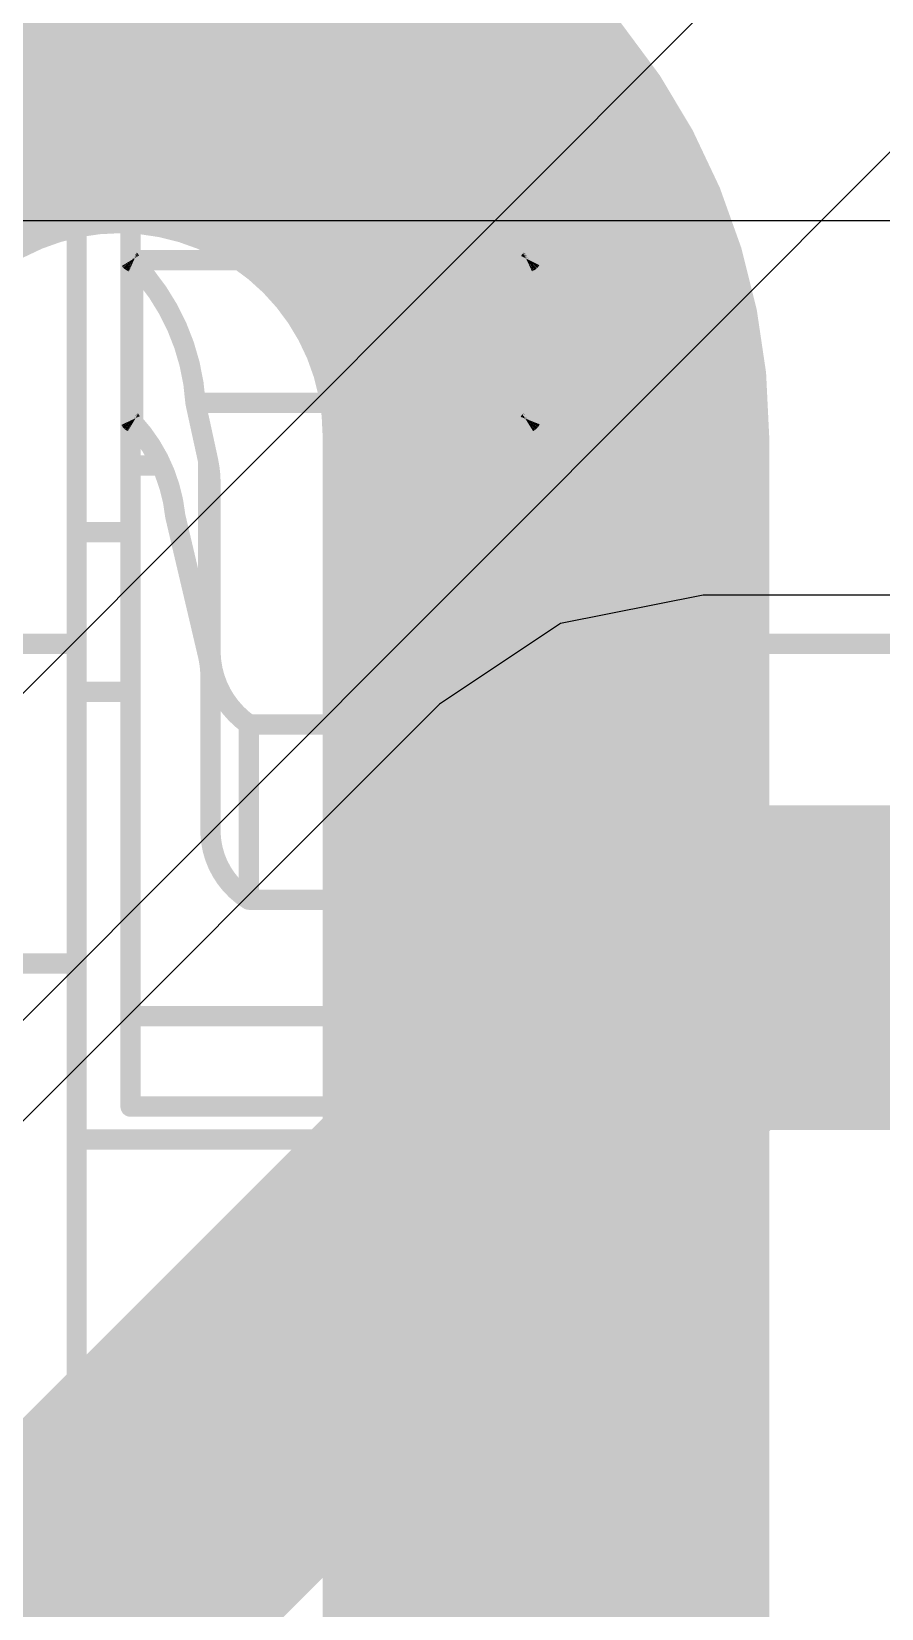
# Model space of a CAD drawing. Header units: inches. Extents: x -6 to 5433, y -4 to 5447.
# Drawn here: x 21.093 to 21.625, y 28.922 to 29.908 of the extents above; entities that cross this region are included whole.
import ezdxf

# ---------------------------------------------------------------- set-up
doc = ezdxf.new("R2010")
doc.units = ezdxf.units.IN
for name, color, linetype in [('Bottom Layer', 5, 'Continuous'), ('Ground', 16, 'Continuous'), ('Mechanical 4', 56, 'Continuous'), ('Top Solder', 216, 'Continuous')]:
    doc.layers.add(name, color=color, linetype=linetype)

# ---------------------------------------------------------------- blocks, each defined once
blk = doc.blocks.new('WQFN_30_EP_2_5_4_5__43')
at = {"layer": 'Top Solder'}
for p in [(1.03027734, -1.94596512), (0.6841413799999999, -2.49757184)]:
    blk.add_line(p, (-5421.17972658, -5430.60739378), dxfattribs=at)

msp = doc.modelspace()

# ---------------------------------------------------------------- linework, layer by layer
at = {"layer": 'Bottom Layer'}
for points in [[(20.42418064, 29.65487592, 0.2794, 0.2794, -0.9999999999999999), (21.87198064, 29.65487592, 0.2794, 0.2794, 0)], [(20.88138064, 29.65487592, 0.2794, 0.2794, -0.9999999999999999), (21.41478064, 29.65487592, 0.2794, 0.2794, 0)], [(21.41478064, 27.97254248, 0.2794, 0.2794, 0), (21.41478064, 29.65487592, 0.2794, 0.2794, 0)]]:
    msp.add_lwpolyline(points, format="xyseb", dxfattribs=at)
msp.add_lwpolyline([(21.34493064, 29.65487592, 0.1397, 0.1397, 1), (21.48463064, 29.65487592, 0.1397, 0.1397, 1)], format="xyseb", close=True, dxfattribs=at)
msp.add_lwpolyline([(21.34493064, 29.65487592, 0.1397, 0.1397, 1), (21.48463064, 29.65487592, 0.1397, 0.1397, 1)], format="xyseb", close=True, dxfattribs=at)
at = {"layer": 'Ground'}
for p, q in [((20.44022074, 29.7897677), (23.57726044, 29.7897677)), ((21.5130888, 29.55551366), (21.42389416, 29.53777176)), ((26.68933448, 29.55551366), (21.5130888, 29.55551366)), ((21.42389416, 29.53777176), (21.34827836, 29.48724862)), ((21.34827836, 29.48724862), (18.32078886, 26.45975658))]:
    msp.add_line(p, q, dxfattribs=at)
for points in [[(18.4855993, 26.29494614, 0.2032, 0.2032, 0), (21.5130888, 29.32243564, 0.2032, 0.2032, 0)], [(21.5130888, 29.32243564, 0.2032, 0.2032, 0), (26.78587734, 29.32243564, 0.2032, 0.2032, 0)]]:
    msp.add_lwpolyline(points, format="xyseb", dxfattribs=at)
msp.add_lwpolyline([(21.4622888, 29.32243564, 0.1016, 0.1016, 1), (21.5638888, 29.32243564, 0.1016, 0.1016, 1)], format="xyseb", close=True, dxfattribs=at)
msp.add_lwpolyline([(21.4622888, 29.32243564, 0.1016, 0.1016, 1), (21.5638888, 29.32243564, 0.1016, 0.1016, 1)], format="xyseb", close=True, dxfattribs=at)
at = {"layer": 'Mechanical 4'}
for points in [[(21.1211541, 29.84294514, 0.0127, 0.0127, 0), (21.4386541, 29.84294514, 0.0127, 0.0127, 0)], [(21.1211541, 29.0549457, 0.0127, 0.0127, 0), (21.1211541, 29.84294514, 0.0127, 0.0127, 0)], [(21.15490562, 29.23548127999999, 0.0127, 0.0127, 0), (21.15490562, 29.84294514, 0.0127, 0.0127, 0)], [(21.40490512, 29.23548127999999, 0.0127, 0.0127, 0), (21.40490512, 29.84294514, 0.0127, 0.0127, 0)], [(21.4386541, 29.0549457, 0.0127, 0.0127, 0), (21.4386541, 29.84294514, 0.0127, 0.0127, 0)], [(21.1549996, 29.764609, 0.0127, 0.0127, -0.03260548540525914), (21.15490308, 29.76474616, 0.0127, 0.0127, 0)], [(21.15490562, 29.76494682, 0.0127, 0.0127, 0), (21.40490512, 29.76494682, 0.0127, 0.0127, 0)], [(21.15507072, 29.76453788, 0.0127, 0.0127, -0.02828759394028447), (21.15500214, 29.764609, 0.0127, 0.0127, 0)], [(21.1551647, 29.76445914, 0.0127, 0.0127, -0.02675080185244211), (21.15507072, 29.76453788, 0.0127, 0.0127, 0)], [(21.15528916, 29.76437278, 0.0127, 0.0127, -0.02199381122348185), (21.1551647, 29.76445914, 0.0127, 0.0127, 0)], [(21.1554568, 29.76427626, 0.0127, 0.0127, -0.01668692769579511), (21.15528916, 29.76437278, 0.0127, 0.0127, 0)], [(21.15566, 29.76416958, 0.0127, 0.0127, -0.009375562097498479), (21.15545426, 29.76427626, 0.0127, 0.0127, 0)], [(21.15589876, 29.76405528, 0.0127, 0.0127, -0.005205298959244391), (21.15566, 29.76416704, 0.0127, 0.0127, 0)], [(21.15589876, 29.76405528, 0.0127, 0.0127, 0), (21.1561553, 29.7639359, 0.0127, 0.0127, 0)], [(21.1561553, 29.7639359, 0.0127, 0.0127, 0), (21.15642454, 29.76381652, 0.0127, 0.0127, 0)], [(21.15642454, 29.66343572, 0.0127, 0.0127, 0), (21.15642454, 29.76381652, 0.0127, 0.0127, 0)], [(21.15642454, 29.76381652, 0.0127, 0.0127, -0.1798941776662689), (21.19553292, 29.67571154, 0.0127, 0.0127, 0)], [(21.36427782, 29.67571154, 0.0127, 0.0127, -0.1798941776662689), (21.4033862, 29.76381652, 0.0127, 0.0127, 0)], [(21.4033862, 29.76381652, 0.0127, 0.0127, 0), (21.40389674, 29.76405274, 0.0127, 0.0127, 0)], [(21.4033862, 29.66343572, 0.0127, 0.0127, 0), (21.4033862, 29.76381652, 0.0127, 0.0127, 0)], [(21.40389674, 29.76405274, 0.0127, 0.0127, 0), (21.40413296, 29.7641645, 0.0127, 0.0127, 0)], [(21.40434378, 29.76427118, 0.0127, 0.0127, -0.007070259481709167), (21.40413296, 29.7641645, 0.0127, 0.0127, 0)], [(21.40451904, 29.76437024, 0.0127, 0.0127, -0.01220881845897027), (21.40434124, 29.76427118, 0.0127, 0.0127, 0)], [(21.40466128, 29.76446168, 0.0127, 0.0127, -0.022619829996486), (21.40452158, 29.76437024, 0.0127, 0.0127, 0)], [(21.4047578, 29.76454042, 0.0127, 0.0127, -0.03188108956236898), (21.40465874, 29.76446168, 0.0127, 0.0127, 0)], [(21.40482384, 29.76461408, 0.0127, 0.0127, -0.03744577985769901), (21.4047578, 29.76454042, 0.0127, 0.0127, 0)], [(21.40486956, 29.76468012, 0.0127, 0.0127, -0.03268866428849267), (21.40482384, 29.76461154, 0.0127, 0.0127, 0)], [(21.40490258, 29.76474616, 0.0127, 0.0127, -0.01323434511628403), (21.40486702, 29.76468012, 0.0127, 0.0127, 0)], [(21.19553292, 29.67571154, 0.0127, 0.0127, 0), (21.36427782, 29.67571154, 0.0127, 0.0127, 0)], [(21.19553292, 29.67571154, 0.0127, 0.0127, 0), (21.2033866, 29.6396156, 0.0127, 0.0127, 0)], [(21.35642414, 29.6396156, 0.0127, 0.0127, 0), (21.36427782, 29.67571154, 0.0127, 0.0127, 0)], [(21.15500214, 29.6644949, 0.0127, 0.0127, -0.02859692933788503), (21.15490308, 29.66467777999999, 0.0127, 0.0127, 0)], [(21.1551647, 29.66429678, 0.0127, 0.0127, -0.05432141874115744), (21.15500468, 29.66449744, 0.0127, 0.0127, 0)], [(21.15528916, 29.6641774, 0.0127, 0.0127, -0.02338615141672713), (21.1551647, 29.66429424, 0.0127, 0.0127, 0)], [(21.15545426, 29.66405294, 0.0127, 0.0127, -0.01856230599861982), (21.15528916, 29.66417994, 0.0127, 0.0127, 0)], [(21.15566, 29.66390816, 0.0127, 0.0127, -0.01073692514404766), (21.15545426, 29.6640504, 0.0127, 0.0127, 0)], [(21.15589876, 29.66375576, 0.0127, 0.0127, -0.006054831042133111), (21.15566254, 29.66390816, 0.0127, 0.0127, 0)], [(21.15589876, 29.6637583, 0.0127, 0.0127, 0), (21.1561553, 29.66359828, 0.0127, 0.0127, 0)], [(21.1561553, 29.66359828, 0.0127, 0.0127, 0), (21.15642454, 29.66343572, 0.0127, 0.0127, 0)], [(21.15642454, 29.66343826, 0.0127, 0.0127, -0.1625908253546253), (21.18286594, 29.6049446, 0.0127, 0.0127, 0)], [(21.3769448, 29.6049446, 0.0127, 0.0127, -0.1625908253546254), (21.4033862, 29.66343826, 0.0127, 0.0127, 0)], [(21.4033862, 29.66343572, 0.0127, 0.0127, 0), (21.40389674, 29.66375322, 0.0127, 0.0127, 0)], [(21.40413296, 29.66390308, 0.0127, 0.0127, -0.004820614366989909), (21.40389674, 29.66375322, 0.0127, 0.0127, 0)], [(21.40434124, 29.66404532, 0.0127, 0.0127, -0.008119958976289515), (21.40413042, 29.66390308, 0.0127, 0.0127, 0)], [(21.40451904, 29.66418248, 0.0127, 0.0127, -0.01372913845719798), (21.40434124, 29.66404786, 0.0127, 0.0127, 0)], [(21.40465874, 29.66429932, 0.0127, 0.0127, -0.02446216608179401), (21.40452158, 29.66417994, 0.0127, 0.0127, 0)], [(21.4047578, 29.664406, 0.0127, 0.0127, -0.03231853501636538), (21.40465874, 29.66429932, 0.0127, 0.0127, 0)], [(21.40482384, 29.66450252, 0.0127, 0.0127, -0.03504147988858907), (21.4047578, 29.664406, 0.0127, 0.0127, 0)], [(21.40486956, 29.66459142, 0.0127, 0.0127, -0.02840446123903899), (21.40482384, 29.66450252, 0.0127, 0.0127, 0)], [(21.40490512, 29.66467524, 0.0127, 0.0127, -0.01102179284177451), (21.40486956, 29.66458888, 0.0127, 0.0127, 0)], [(21.2033866, 29.5176575, 0.0127, 0.0127, 0), (21.2033866, 29.6396156, 0.0127, 0.0127, 0)], [(21.2033866, 29.6396156, 0.0127, 0.0127, -0.05365795323389039), (21.20490552, 29.625544, 0.0127, 0.0127, 0)], [(21.35490522, 29.625544, 0.0127, 0.0127, -0.05365795323389057), (21.35642414, 29.6396156, 0.0127, 0.0127, 0)], [(21.35642414, 29.5176575, 0.0127, 0.0127, 0), (21.35642414, 29.6396156, 0.0127, 0.0127, 0)], [(21.15490562, 29.63661078, 0.0127, 0.0127, 0), (21.173567, 29.63661078, 0.0127, 0.0127, 0)], [(21.38624374, 29.63661078, 0.0127, 0.0127, 0), (21.40490512, 29.63661078, 0.0127, 0.0127, 0)], [(21.20490552, 29.40619468, 0.0127, 0.0127, 0), (21.20490552, 29.625544, 0.0127, 0.0127, 0)], [(21.35490522, 29.40619468, 0.0127, 0.0127, 0), (21.35490522, 29.625544, 0.0127, 0.0127, 0)], [(21.1828634, 29.60494714, 0.0127, 0.0127, 0), (21.2033866, 29.5176575, 0.0127, 0.0127, 0)], [(21.35642414, 29.5176575, 0.0127, 0.0127, 0), (21.3769448, 29.60494714, 0.0127, 0.0127, 0)], [(21.1211541, 29.59494462, 0.0127, 0.0127, 0), (21.15490562, 29.59494462, 0.0127, 0.0127, 0)], [(21.40490512, 29.59494462, 0.0127, 0.0127, 0), (21.4386541, 29.59494462, 0.0127, 0.0127, 0)], [(20.8036541, 29.52494476, 0.0127, 0.0127, 0), (21.1211541, 29.52494476, 0.0127, 0.0127, 0)], [(21.4386541, 29.52494476, 0.0127, 0.0127, 0), (21.7561541, 29.52494476, 0.0127, 0.0127, 0)], [(21.2033866, 29.5176575, 0.0127, 0.0127, -0.05786387190107989), (21.20490552, 29.50463492, 0.0127, 0.0127, 0)], [(21.2289136, 29.47460704, 0.0127, 0.0127, -0.2374801051855862), (21.20490552, 29.51917896, 0.0127, 0.0127, 0)], [(21.35490522, 29.51917896, 0.0127, 0.0127, -0.2374801051860468), (21.33089714, 29.47460704, 0.0127, 0.0127, 0)], [(21.35490522, 29.50463492, 0.0127, 0.0127, -0.05786387190108001), (21.35642414, 29.5176575, 0.0127, 0.0127, 0)], [(21.1211541, 29.49494482, 0.0127, 0.0127, 0), (21.15490562, 29.49494482, 0.0127, 0.0127, 0)], [(21.40490512, 29.49494482, 0.0127, 0.0127, 0), (21.4386541, 29.49494482, 0.0127, 0.0127, 0)], [(21.22891614, 29.47460704, 0.0127, 0.0127, 0), (21.3308946, 29.47460704, 0.0127, 0.0127, 0)], [(21.22891614, 29.36494508, 0.0127, 0.0127, 0), (21.22891614, 29.47460704, 0.0127, 0.0127, 0)], [(21.3308946, 29.36494508, 0.0127, 0.0127, 0), (21.3308946, 29.47460704, 0.0127, 0.0127, 0)], [(21.2289136, 29.36494762, 0.0127, 0.0127, -0.2473774779353231), (21.20490552, 29.40619722, 0.0127, 0.0127, 0)], [(21.35490522, 29.40619722, 0.0127, 0.0127, -0.2473774779353234), (21.33089714, 29.36494762, 0.0127, 0.0127, 0)], [(21.22891614, 29.36494508, 0.0127, 0.0127, 0), (21.3308946, 29.36494508, 0.0127, 0.0127, 0)], [(20.8036541, 29.32494516, 0.0127, 0.0127, 0), (21.1211541, 29.32494516, 0.0127, 0.0127, 0)], [(21.4386541, 29.32494516, 0.0127, 0.0127, 0), (21.7561541, 29.32494516, 0.0127, 0.0127, 0)], [(21.15490562, 29.29215376, 0.0127, 0.0127, 0), (21.40490512, 29.29215376, 0.0127, 0.0127, 0)], [(21.15490562, 29.23548127999999, 0.0127, 0.0127, 0), (21.40490512, 29.23548127999999, 0.0127, 0.0127, 0)], [(21.1211541, 29.21494538, 0.0127, 0.0127, 0), (21.4386541, 29.21494538, 0.0127, 0.0127, 0)], [(21.1211541, 29.0549457, 0.0127, 0.0127, 0), (21.4386541, 29.0549457, 0.0127, 0.0127, 0)]]:
    msp.add_lwpolyline(points, format="xyseb", dxfattribs=at)
for points in [[(21.1179791, 29.84294514, 0.00635, 0.00635, 1), (21.1243291, 29.84294514, 0.00635, 0.00635, 1)], [(21.1179791, 29.84294514, 0.00635, 0.00635, 1), (21.1243291, 29.84294514, 0.00635, 0.00635, 1)], [(21.15173062, 29.84294514, 0.00635, 0.00635, 1), (21.15808062, 29.84294514, 0.00635, 0.00635, 1)], [(21.40173012, 29.84294514, 0.00635, 0.00635, 1), (21.40808012, 29.84294514, 0.00635, 0.00635, 1)], [(21.4354791, 29.84294514, 0.00635, 0.00635, 1), (21.4418291, 29.84294514, 0.00635, 0.00635, 1)], [(21.4354791, 29.84294514, 0.00635, 0.00635, 1), (21.4418291, 29.84294514, 0.00635, 0.00635, 1)], [(21.15172808, 29.76474616, 0.00635, 0.00635, 1), (21.15807808, 29.76474616, 0.00635, 0.00635, 1)], [(21.15173062, 29.76494682, 0.00635, 0.00635, 1), (21.15808062, 29.76494682, 0.00635, 0.00635, 1)], [(21.1518246, 29.764609, 0.00635, 0.00635, 1), (21.1581746, 29.764609, 0.00635, 0.00635, 1)], [(21.15182714, 29.764609, 0.00635, 0.00635, 1), (21.15817714, 29.764609, 0.00635, 0.00635, 1)], [(21.15189572, 29.76453788, 0.00635, 0.00635, 1), (21.15824572, 29.76453788, 0.00635, 0.00635, 1)], [(21.15189572, 29.76453788, 0.00635, 0.00635, 1), (21.15824572, 29.76453788, 0.00635, 0.00635, 1)], [(21.1519897, 29.76445914, 0.00635, 0.00635, 1), (21.1583397, 29.76445914, 0.00635, 0.00635, 1)], [(21.1519897, 29.76445914, 0.00635, 0.00635, 1), (21.1583397, 29.76445914, 0.00635, 0.00635, 1)], [(21.15211416, 29.76437278, 0.00635, 0.00635, 1), (21.15846416, 29.76437278, 0.00635, 0.00635, 1)], [(21.15211416, 29.76437278, 0.00635, 0.00635, 1), (21.15846416, 29.76437278, 0.00635, 0.00635, 1)], [(21.15227926, 29.76427626, 0.00635, 0.00635, 1), (21.15862926, 29.76427626, 0.00635, 0.00635, 1)], [(21.1522818, 29.76427626, 0.00635, 0.00635, 1), (21.1586318, 29.76427626, 0.00635, 0.00635, 1)], [(21.152485, 29.76416958, 0.00635, 0.00635, 1), (21.158835, 29.76416958, 0.00635, 0.00635, 1)], [(21.152485, 29.76416704, 0.00635, 0.00635, 1), (21.158835, 29.76416704, 0.00635, 0.00635, 1)], [(21.15272376, 29.76405528, 0.00635, 0.00635, 1), (21.15907376, 29.76405528, 0.00635, 0.00635, 1)], [(21.15272376, 29.76405528, 0.00635, 0.00635, 1), (21.15907376, 29.76405528, 0.00635, 0.00635, 1)], [(21.1529803, 29.7639359, 0.00635, 0.00635, 1), (21.1593303, 29.7639359, 0.00635, 0.00635, 1)], [(21.1529803, 29.7639359, 0.00635, 0.00635, 1), (21.1593303, 29.7639359, 0.00635, 0.00635, 1)], [(21.15324954, 29.76381652, 0.00635, 0.00635, 1), (21.15959954, 29.76381652, 0.00635, 0.00635, 1)], [(21.15324954, 29.76381652, 0.00635, 0.00635, 1), (21.15959954, 29.76381652, 0.00635, 0.00635, 1)], [(21.15324954, 29.76381652, 0.00635, 0.00635, 1), (21.15959954, 29.76381652, 0.00635, 0.00635, 1)], [(21.4002112, 29.76381652, 0.00635, 0.00635, 1), (21.4065612, 29.76381652, 0.00635, 0.00635, 1)], [(21.4002112, 29.76381652, 0.00635, 0.00635, 1), (21.4065612, 29.76381652, 0.00635, 0.00635, 1)], [(21.4002112, 29.76381652, 0.00635, 0.00635, 1), (21.4065612, 29.76381652, 0.00635, 0.00635, 1)], [(21.40072174, 29.76405274, 0.00635, 0.00635, 1), (21.40707174, 29.76405274, 0.00635, 0.00635, 1)], [(21.40072174, 29.76405274, 0.00635, 0.00635, 1), (21.40707174, 29.76405274, 0.00635, 0.00635, 1)], [(21.40095796, 29.7641645, 0.00635, 0.00635, 1), (21.40730796, 29.7641645, 0.00635, 0.00635, 1)], [(21.40095796, 29.7641645, 0.00635, 0.00635, 1), (21.40730796, 29.7641645, 0.00635, 0.00635, 1)], [(21.40116624, 29.76427118, 0.00635, 0.00635, 1), (21.40751624, 29.76427118, 0.00635, 0.00635, 1)], [(21.40116878, 29.76427118, 0.00635, 0.00635, 1), (21.40751878, 29.76427118, 0.00635, 0.00635, 1)], [(21.40134404, 29.76437024, 0.00635, 0.00635, 1), (21.40769404, 29.76437024, 0.00635, 0.00635, 1)], [(21.40134658, 29.76437024, 0.00635, 0.00635, 1), (21.40769658, 29.76437024, 0.00635, 0.00635, 1)], [(21.40148374, 29.76446168, 0.00635, 0.00635, 1), (21.40783374, 29.76446168, 0.00635, 0.00635, 1)], [(21.40148628, 29.76446168, 0.00635, 0.00635, 1), (21.40783628, 29.76446168, 0.00635, 0.00635, 1)], [(21.4015828, 29.76454042, 0.00635, 0.00635, 1), (21.4079328, 29.76454042, 0.00635, 0.00635, 1)], [(21.4015828, 29.76454042, 0.00635, 0.00635, 1), (21.4079328, 29.76454042, 0.00635, 0.00635, 1)], [(21.40164884, 29.76461408, 0.00635, 0.00635, 1), (21.40799884, 29.76461408, 0.00635, 0.00635, 1)], [(21.40164884, 29.76461154, 0.00635, 0.00635, 1), (21.40799884, 29.76461154, 0.00635, 0.00635, 1)], [(21.40169202, 29.76468012, 0.00635, 0.00635, 1), (21.40804202, 29.76468012, 0.00635, 0.00635, 1)], [(21.40169456, 29.76468012, 0.00635, 0.00635, 1), (21.40804456, 29.76468012, 0.00635, 0.00635, 1)], [(21.40172758, 29.76474616, 0.00635, 0.00635, 1), (21.40807758, 29.76474616, 0.00635, 0.00635, 1)], [(21.40173012, 29.76494682, 0.00635, 0.00635, 1), (21.40808012, 29.76494682, 0.00635, 0.00635, 1)], [(21.19235792, 29.67571154, 0.00635, 0.00635, 1), (21.19870792, 29.67571154, 0.00635, 0.00635, 1)], [(21.19235792, 29.67571154, 0.00635, 0.00635, 1), (21.19870792, 29.67571154, 0.00635, 0.00635, 1)], [(21.19235792, 29.67571154, 0.00635, 0.00635, 1), (21.19870792, 29.67571154, 0.00635, 0.00635, 1)], [(21.36110282, 29.67571154, 0.00635, 0.00635, 1), (21.36745282, 29.67571154, 0.00635, 0.00635, 1)], [(21.36110282, 29.67571154, 0.00635, 0.00635, 1), (21.36745282, 29.67571154, 0.00635, 0.00635, 1)], [(21.36110282, 29.67571154, 0.00635, 0.00635, 1), (21.36745282, 29.67571154, 0.00635, 0.00635, 1)], [(21.15172808, 29.66467777999999, 0.00635, 0.00635, 1), (21.15807808, 29.66467777999999, 0.00635, 0.00635, 1)], [(21.15182714, 29.6644949, 0.00635, 0.00635, 1), (21.15817714, 29.6644949, 0.00635, 0.00635, 1)], [(21.15182968, 29.66449744, 0.00635, 0.00635, 1), (21.15817968, 29.66449744, 0.00635, 0.00635, 1)], [(21.1519897, 29.66429678, 0.00635, 0.00635, 1), (21.1583397, 29.66429678, 0.00635, 0.00635, 1)], [(21.1519897, 29.66429424, 0.00635, 0.00635, 1), (21.1583397, 29.66429424, 0.00635, 0.00635, 1)], [(21.15211416, 29.66417994, 0.00635, 0.00635, 1), (21.15846416, 29.66417994, 0.00635, 0.00635, 1)], [(21.15211416, 29.6641774, 0.00635, 0.00635, 1), (21.15846416, 29.6641774, 0.00635, 0.00635, 1)], [(21.15227926, 29.66405294, 0.00635, 0.00635, 1), (21.15862926, 29.66405294, 0.00635, 0.00635, 1)], [(21.15227926, 29.6640504, 0.00635, 0.00635, 1), (21.15862926, 29.6640504, 0.00635, 0.00635, 1)], [(21.152485, 29.66390816, 0.00635, 0.00635, 1), (21.158835, 29.66390816, 0.00635, 0.00635, 1)], [(21.15248754, 29.66390816, 0.00635, 0.00635, 1), (21.15883754, 29.66390816, 0.00635, 0.00635, 1)], [(21.15272376, 29.6637583, 0.00635, 0.00635, 1), (21.15907376, 29.6637583, 0.00635, 0.00635, 1)], [(21.15272376, 29.66375576, 0.00635, 0.00635, 1), (21.15907376, 29.66375576, 0.00635, 0.00635, 1)], [(21.1529803, 29.66359828, 0.00635, 0.00635, 1), (21.1593303, 29.66359828, 0.00635, 0.00635, 1)], [(21.1529803, 29.66359828, 0.00635, 0.00635, 1), (21.1593303, 29.66359828, 0.00635, 0.00635, 1)], [(21.15324954, 29.66343826, 0.00635, 0.00635, 1), (21.15959954, 29.66343826, 0.00635, 0.00635, 1)], [(21.15324954, 29.66343572, 0.00635, 0.00635, 1), (21.15959954, 29.66343572, 0.00635, 0.00635, 1)], [(21.15324954, 29.66343572, 0.00635, 0.00635, 1), (21.15959954, 29.66343572, 0.00635, 0.00635, 1)], [(21.4002112, 29.66343826, 0.00635, 0.00635, 1), (21.4065612, 29.66343826, 0.00635, 0.00635, 1)], [(21.4002112, 29.66343572, 0.00635, 0.00635, 1), (21.4065612, 29.66343572, 0.00635, 0.00635, 1)], [(21.4002112, 29.66343572, 0.00635, 0.00635, 1), (21.4065612, 29.66343572, 0.00635, 0.00635, 1)], [(21.40072174, 29.66375322, 0.00635, 0.00635, 1), (21.40707174, 29.66375322, 0.00635, 0.00635, 1)], [(21.40072174, 29.66375322, 0.00635, 0.00635, 1), (21.40707174, 29.66375322, 0.00635, 0.00635, 1)], [(21.40095542, 29.66390308, 0.00635, 0.00635, 1), (21.40730542, 29.66390308, 0.00635, 0.00635, 1)], [(21.40095796, 29.66390308, 0.00635, 0.00635, 1), (21.40730796, 29.66390308, 0.00635, 0.00635, 1)], [(21.40116624, 29.66404786, 0.00635, 0.00635, 1), (21.40751624, 29.66404786, 0.00635, 0.00635, 1)], [(21.40116624, 29.66404532, 0.00635, 0.00635, 1), (21.40751624, 29.66404532, 0.00635, 0.00635, 1)], [(21.40134404, 29.66418248, 0.00635, 0.00635, 1), (21.40769404, 29.66418248, 0.00635, 0.00635, 1)], [(21.40134658, 29.66417994, 0.00635, 0.00635, 1), (21.40769658, 29.66417994, 0.00635, 0.00635, 1)], [(21.40148374, 29.66429932, 0.00635, 0.00635, 1), (21.40783374, 29.66429932, 0.00635, 0.00635, 1)], [(21.40148374, 29.66429932, 0.00635, 0.00635, 1), (21.40783374, 29.66429932, 0.00635, 0.00635, 1)], [(21.4015828, 29.664406, 0.00635, 0.00635, 1), (21.4079328, 29.664406, 0.00635, 0.00635, 1)], [(21.4015828, 29.664406, 0.00635, 0.00635, 1), (21.4079328, 29.664406, 0.00635, 0.00635, 1)], [(21.40164884, 29.66450252, 0.00635, 0.00635, 1), (21.40799884, 29.66450252, 0.00635, 0.00635, 1)], [(21.40164884, 29.66450252, 0.00635, 0.00635, 1), (21.40799884, 29.66450252, 0.00635, 0.00635, 1)], [(21.40169456, 29.66459142, 0.00635, 0.00635, 1), (21.40804456, 29.66459142, 0.00635, 0.00635, 1)], [(21.40169456, 29.66458888, 0.00635, 0.00635, 1), (21.40804456, 29.66458888, 0.00635, 0.00635, 1)], [(21.40173012, 29.66467524, 0.00635, 0.00635, 1), (21.40808012, 29.66467524, 0.00635, 0.00635, 1)], [(21.2002116, 29.6396156, 0.00635, 0.00635, 1), (21.2065616, 29.6396156, 0.00635, 0.00635, 1)], [(21.2002116, 29.6396156, 0.00635, 0.00635, 1), (21.2065616, 29.6396156, 0.00635, 0.00635, 1)], [(21.2002116, 29.6396156, 0.00635, 0.00635, 1), (21.2065616, 29.6396156, 0.00635, 0.00635, 1)], [(21.35324914, 29.6396156, 0.00635, 0.00635, 1), (21.35959914, 29.6396156, 0.00635, 0.00635, 1)], [(21.35324914, 29.6396156, 0.00635, 0.00635, 1), (21.35959914, 29.6396156, 0.00635, 0.00635, 1)], [(21.35324914, 29.6396156, 0.00635, 0.00635, 1), (21.35959914, 29.6396156, 0.00635, 0.00635, 1)], [(21.15173062, 29.63661078, 0.00635, 0.00635, 1), (21.15808062, 29.63661078, 0.00635, 0.00635, 1)], [(21.170392, 29.63661078, 0.00635, 0.00635, 1), (21.176742, 29.63661078, 0.00635, 0.00635, 1)], [(21.38306874, 29.63661078, 0.00635, 0.00635, 1), (21.38941874, 29.63661078, 0.00635, 0.00635, 1)], [(21.40173012, 29.63661078, 0.00635, 0.00635, 1), (21.40808012, 29.63661078, 0.00635, 0.00635, 1)], [(21.20173052, 29.625544, 0.00635, 0.00635, 1), (21.20808052, 29.625544, 0.00635, 0.00635, 1)], [(21.20173052, 29.625544, 0.00635, 0.00635, 1), (21.20808052, 29.625544, 0.00635, 0.00635, 1)], [(21.35173022, 29.625544, 0.00635, 0.00635, 1), (21.35808022, 29.625544, 0.00635, 0.00635, 1)], [(21.35173022, 29.625544, 0.00635, 0.00635, 1), (21.35808022, 29.625544, 0.00635, 0.00635, 1)], [(21.1796884, 29.60494714, 0.00635, 0.00635, 1), (21.1860384, 29.60494714, 0.00635, 0.00635, 1)], [(21.17969094, 29.6049446, 0.00635, 0.00635, 1), (21.18604094, 29.6049446, 0.00635, 0.00635, 1)], [(21.3737698, 29.60494714, 0.00635, 0.00635, 1), (21.3801198, 29.60494714, 0.00635, 0.00635, 1)], [(21.3737698, 29.6049446, 0.00635, 0.00635, 1), (21.3801198, 29.6049446, 0.00635, 0.00635, 1)], [(21.1179791, 29.59494462, 0.00635, 0.00635, 1), (21.1243291, 29.59494462, 0.00635, 0.00635, 1)], [(21.15173062, 29.59494462, 0.00635, 0.00635, 1), (21.15808062, 29.59494462, 0.00635, 0.00635, 1)], [(21.40173012, 29.59494462, 0.00635, 0.00635, 1), (21.40808012, 29.59494462, 0.00635, 0.00635, 1)], [(21.4354791, 29.59494462, 0.00635, 0.00635, 1), (21.4418291, 29.59494462, 0.00635, 0.00635, 1)], [(21.1179791, 29.52494476, 0.00635, 0.00635, 1), (21.1243291, 29.52494476, 0.00635, 0.00635, 1)], [(21.4354791, 29.52494476, 0.00635, 0.00635, 1), (21.4418291, 29.52494476, 0.00635, 0.00635, 1)], [(21.2002116, 29.5176575, 0.00635, 0.00635, 1), (21.2065616, 29.5176575, 0.00635, 0.00635, 1)], [(21.2002116, 29.5176575, 0.00635, 0.00635, 1), (21.2065616, 29.5176575, 0.00635, 0.00635, 1)], [(21.2002116, 29.5176575, 0.00635, 0.00635, 1), (21.2065616, 29.5176575, 0.00635, 0.00635, 1)], [(21.20173052, 29.51917896, 0.00635, 0.00635, 1), (21.20808052, 29.51917896, 0.00635, 0.00635, 1)], [(21.35173022, 29.51917896, 0.00635, 0.00635, 1), (21.35808022, 29.51917896, 0.00635, 0.00635, 1)], [(21.35324914, 29.5176575, 0.00635, 0.00635, 1), (21.35959914, 29.5176575, 0.00635, 0.00635, 1)], [(21.35324914, 29.5176575, 0.00635, 0.00635, 1), (21.35959914, 29.5176575, 0.00635, 0.00635, 1)], [(21.35324914, 29.5176575, 0.00635, 0.00635, 1), (21.35959914, 29.5176575, 0.00635, 0.00635, 1)], [(21.20173052, 29.50463492, 0.00635, 0.00635, 1), (21.20808052, 29.50463492, 0.00635, 0.00635, 1)], [(21.35173022, 29.50463492, 0.00635, 0.00635, 1), (21.35808022, 29.50463492, 0.00635, 0.00635, 1)], [(21.1179791, 29.49494482, 0.00635, 0.00635, 1), (21.1243291, 29.49494482, 0.00635, 0.00635, 1)], [(21.15173062, 29.49494482, 0.00635, 0.00635, 1), (21.15808062, 29.49494482, 0.00635, 0.00635, 1)], [(21.40173012, 29.49494482, 0.00635, 0.00635, 1), (21.40808012, 29.49494482, 0.00635, 0.00635, 1)], [(21.4354791, 29.49494482, 0.00635, 0.00635, 1), (21.4418291, 29.49494482, 0.00635, 0.00635, 1)], [(21.2257386, 29.47460704, 0.00635, 0.00635, 1), (21.2320886, 29.47460704, 0.00635, 0.00635, 1)], [(21.22574114, 29.47460704, 0.00635, 0.00635, 1), (21.23209114, 29.47460704, 0.00635, 0.00635, 1)], [(21.22574114, 29.47460704, 0.00635, 0.00635, 1), (21.23209114, 29.47460704, 0.00635, 0.00635, 1)], [(21.3277196, 29.47460704, 0.00635, 0.00635, 1), (21.3340696, 29.47460704, 0.00635, 0.00635, 1)], [(21.3277196, 29.47460704, 0.00635, 0.00635, 1), (21.3340696, 29.47460704, 0.00635, 0.00635, 1)], [(21.32772214, 29.47460704, 0.00635, 0.00635, 1), (21.33407214, 29.47460704, 0.00635, 0.00635, 1)], [(21.20173052, 29.40619722, 0.00635, 0.00635, 1), (21.20808052, 29.40619722, 0.00635, 0.00635, 1)], [(21.20173052, 29.40619468, 0.00635, 0.00635, 1), (21.20808052, 29.40619468, 0.00635, 0.00635, 1)], [(21.35173022, 29.40619722, 0.00635, 0.00635, 1), (21.35808022, 29.40619722, 0.00635, 0.00635, 1)], [(21.35173022, 29.40619468, 0.00635, 0.00635, 1), (21.35808022, 29.40619468, 0.00635, 0.00635, 1)], [(21.2257386, 29.36494762, 0.00635, 0.00635, 1), (21.2320886, 29.36494762, 0.00635, 0.00635, 1)], [(21.22574114, 29.36494508, 0.00635, 0.00635, 1), (21.23209114, 29.36494508, 0.00635, 0.00635, 1)], [(21.22574114, 29.36494508, 0.00635, 0.00635, 1), (21.23209114, 29.36494508, 0.00635, 0.00635, 1)], [(21.3277196, 29.36494508, 0.00635, 0.00635, 1), (21.3340696, 29.36494508, 0.00635, 0.00635, 1)], [(21.3277196, 29.36494508, 0.00635, 0.00635, 1), (21.3340696, 29.36494508, 0.00635, 0.00635, 1)], [(21.32772214, 29.36494762, 0.00635, 0.00635, 1), (21.33407214, 29.36494762, 0.00635, 0.00635, 1)], [(21.1179791, 29.32494516, 0.00635, 0.00635, 1), (21.1243291, 29.32494516, 0.00635, 0.00635, 1)], [(21.4354791, 29.32494516, 0.00635, 0.00635, 1), (21.4418291, 29.32494516, 0.00635, 0.00635, 1)], [(21.15173062, 29.29215376, 0.00635, 0.00635, 1), (21.15808062, 29.29215376, 0.00635, 0.00635, 1)], [(21.40173012, 29.29215376, 0.00635, 0.00635, 1), (21.40808012, 29.29215376, 0.00635, 0.00635, 1)], [(21.15173062, 29.23548127999999, 0.00635, 0.00635, 1), (21.15808062, 29.23548127999999, 0.00635, 0.00635, 1)], [(21.15173062, 29.23548127999999, 0.00635, 0.00635, 1), (21.15808062, 29.23548127999999, 0.00635, 0.00635, 1)], [(21.40173012, 29.23548127999999, 0.00635, 0.00635, 1), (21.40808012, 29.23548127999999, 0.00635, 0.00635, 1)], [(21.40173012, 29.23548127999999, 0.00635, 0.00635, 1), (21.40808012, 29.23548127999999, 0.00635, 0.00635, 1)], [(21.1179791, 29.21494538, 0.00635, 0.00635, 1), (21.1243291, 29.21494538, 0.00635, 0.00635, 1)], [(21.4354791, 29.21494538, 0.00635, 0.00635, 1), (21.4418291, 29.21494538, 0.00635, 0.00635, 1)], [(21.1179791, 29.0549457, 0.00635, 0.00635, 1), (21.1243291, 29.0549457, 0.00635, 0.00635, 1)], [(21.1179791, 29.0549457, 0.00635, 0.00635, 1), (21.1243291, 29.0549457, 0.00635, 0.00635, 1)], [(21.4354791, 29.0549457, 0.00635, 0.00635, 1), (21.4418291, 29.0549457, 0.00635, 0.00635, 1)], [(21.4354791, 29.0549457, 0.00635, 0.00635, 1), (21.4418291, 29.0549457, 0.00635, 0.00635, 1)]]:
    msp.add_lwpolyline(points, format="xyseb", close=True, dxfattribs=at)

# ---------------------------------------------------------------- block references
at = {"rotation": 180}
msp.add_blockref('WQFN_30_EP_2_5_4_5__43', (11.67240744, 16.88571426), dxfattribs=at)

doc.saveas('drawing.dxf')
